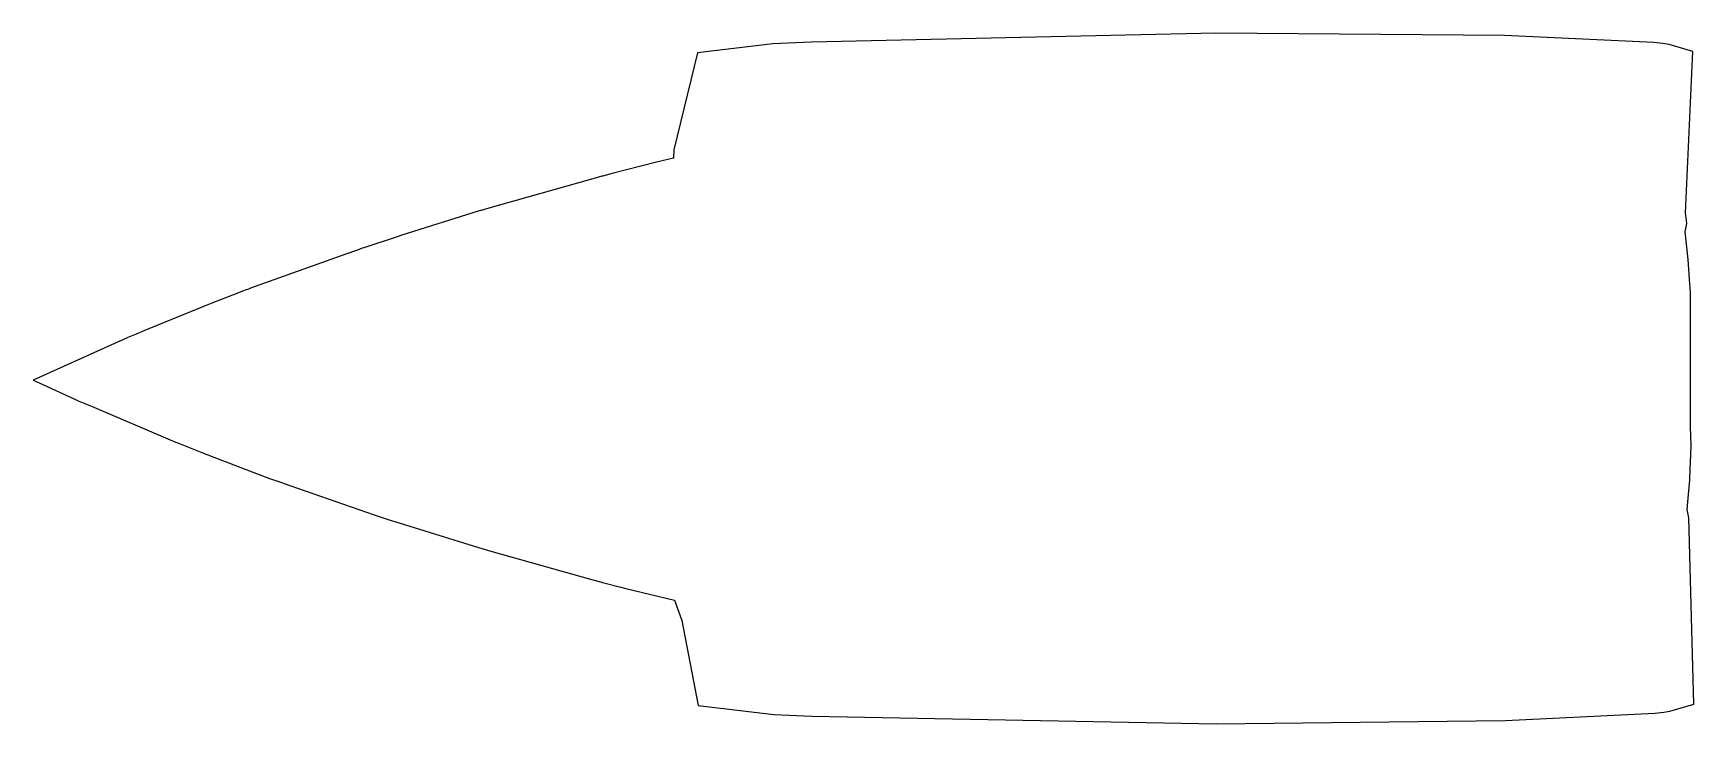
# Model space of a CAD drawing. Header units: metres. Extents: x -88 to 65, y -32 to 32.
import ezdxf

# ---------------------------------------------------------------- set-up
doc = ezdxf.new("R2010")
doc.units = ezdxf.units.M

msp = doc.modelspace()

# ---------------------------------------------------------------- linework, layer by layer
for p, q in [((-19.5461, 30.8079), (-26.4798, 29.9645)), ((-16.0264, 30.9615), (-19.5461, 30.8079)), ((21.1826, 31.7774), (-16.0264, 30.9615)), ((47.734, 31.5619), (21.1826, 31.7774)), ((61.4753, 30.9172), (47.734, 31.5619)), ((62.3151, 30.8239), (61.4753, 30.9172)), ((62.875, 30.7268), (62.3151, 30.8239)), ((65.0665, 30.0879), (62.875, 30.7268)), ((-26.4798, 29.9645), (-28.6367, 21.0484)), ((64.3948, 15.272), (65.0665, 30.0879)), ((-30.2333, 19.9173), (-34.4492, 18.8353)), ((-28.6647, 20.284), (-30.2333, 19.9173)), ((-28.6367, 21.0484), (-28.6647, 20.284)), ((-36.0941, 18.3913), (-45.6671, 15.6868)), ((-35.2585, 18.621), (-36.0941, 18.3913)), ((-35.192, 18.6392), (-35.2585, 18.621)), ((-34.4492, 18.8353), (-35.192, 18.6392)), ((-46.6283, 15.4017), (-53.6543, 13.2067)), ((-46.4245, 15.4653), (-46.6283, 15.4017)), ((-46.3713, 15.4812), (-46.4245, 15.4653)), ((-45.6671, 15.6868), (-46.3713, 15.4812)), ((64.5155, 14.2775), (64.3948, 15.272)), ((64.3501, 13.5175), (64.5155, 14.2775)), ((-54.1015, 13.0594), (-57.1699, 12.0432)), ((-53.6543, 13.2067), (-54.1015, 13.0594)), ((64.3847, 13.2417), (64.3501, 13.5175)), ((64.6253, 10.9642), (64.3847, 13.2417)), ((-58.898, 11.4333), (-67.5867, 8.32654)), ((-57.7448, 11.8425), (-58.898, 11.4333)), ((-57.2978, 12.0002), (-57.7448, 11.8425)), ((-57.1699, 12.0432), (-57.2978, 12.0002)), ((64.7902, 8.71016), (64.6253, 10.9642)), ((-69.224, 7.70351), (-71.1488, 6.95709)), ((-68.0664, 8.14449), (-69.224, 7.70351)), ((-67.7703, 8.25764), (-68.0664, 8.14449)), ((-67.5867, 8.32654), (-67.7703, 8.25764)), ((64.8035, 8.46996), (64.7902, 8.71016)), ((64.8346, 7.81548), (64.8035, 8.46996)), ((64.8511, -4.41658), (64.8346, 7.81548)), ((-71.4394, 6.84216), (-77.3734, 4.41603)), ((-71.1488, 6.95709), (-71.4394, 6.84216)), ((-80.4068, 3.09737), (-87.5599, -0.11778)), ((-79.2638, 3.62125), (-80.4068, 3.09737)), ((-78.8512, 3.80061), (-79.2638, 3.62125)), ((-78.0985, 4.11705), (-78.8512, 3.80061)), ((-77.3734, 4.41603), (-78.0985, 4.11705)), ((-87.5599, -0.11778), (-87.0132, -0.36661)), ((-87.0132, -0.36661), (-83.6658, -1.90767)), ((-83.6658, -1.90767), (-83.4355, -2.01013)), ((-83.4355, -2.01013), (-82.2006, -2.52542)), ((-82.2006, -2.52542), (-74.7455, -5.71237)), ((64.8928, -6.10901), (64.8511, -4.41658)), ((-74.7455, -5.71237), (-74.4651, -5.82471)), ((-74.4651, -5.82471), (-74.3489, -5.87056)), ((-74.3489, -5.87056), (-72.056, -6.78642)), ((-72.056, -6.78642), (-70.9549, -7.20596)), ((-70.9549, -7.20596), (-65.8173, -9.15627)), ((64.8282, -8.26715), (64.8779, -6.98207)), ((64.8779, -6.98207), (64.8928, -6.10901)), ((-65.8173, -9.15627), (-65.7323, -9.18755)), ((64.7707, -9.27348), (64.8282, -8.26715)), ((-65.7323, -9.18755), (-65.1426, -9.39383)), ((-65.1426, -9.39383), (-63.9642, -9.80453)), ((-63.9642, -9.80453), (-56.2086, -12.5059)), ((64.6092, -11.3134), (64.7707, -9.27348)), ((64.5388, -12.0253), (64.6092, -11.3134)), ((64.6885, -12.7903), (64.5388, -12.0253)), ((-56.2086, -12.5059), (-56.1938, -12.5108)), ((-56.1938, -12.5108), (-54.5616, -13.046)), ((-54.5616, -13.046), (-54.2192, -13.1523)), ((-54.2192, -13.1523), (-46.2232, -15.6375)), ((65.1474, -29.912), (64.6885, -12.7903)), ((-46.2232, -15.6375), (-46.1912, -15.647)), ((-46.1912, -15.647), (-45.4874, -15.8504)), ((-45.4874, -15.8504), (-36.1087, -18.4714)), ((-36.1087, -18.4714), (-35.2825, -18.6962)), ((-35.2825, -18.6962), (-35.2069, -18.7166)), ((-35.2069, -18.7166), (-33.5274, -19.1532)), ((-33.5274, -19.1532), (-33.0596, -19.2713)), ((-33.0596, -19.2713), (-28.5732, -20.3632)), ((-28.5732, -20.3632), (-27.9088, -22.2295)), ((-27.9088, -22.2295), (-26.3989, -30.0355)), ((-26.3989, -30.0355), (-19.4595, -30.8605)), ((62.9577, -30.5567), (65.1474, -29.912)), ((-19.4595, -30.8605), (-15.9428, -31.0043)), ((-15.9428, -31.0043), (21.2683, -31.7197)), ((21.2683, -31.7197), (39.7591, -31.5198)), ((39.7591, -31.5198), (47.8189, -31.4327)), ((47.8189, -31.4327), (61.5553, -30.7512)), ((61.5553, -30.7512), (62.3968, -30.6555)), ((62.3968, -30.6555), (62.9577, -30.5567))]:
    msp.add_line(p, q)

doc.saveas('drawing.dxf')
